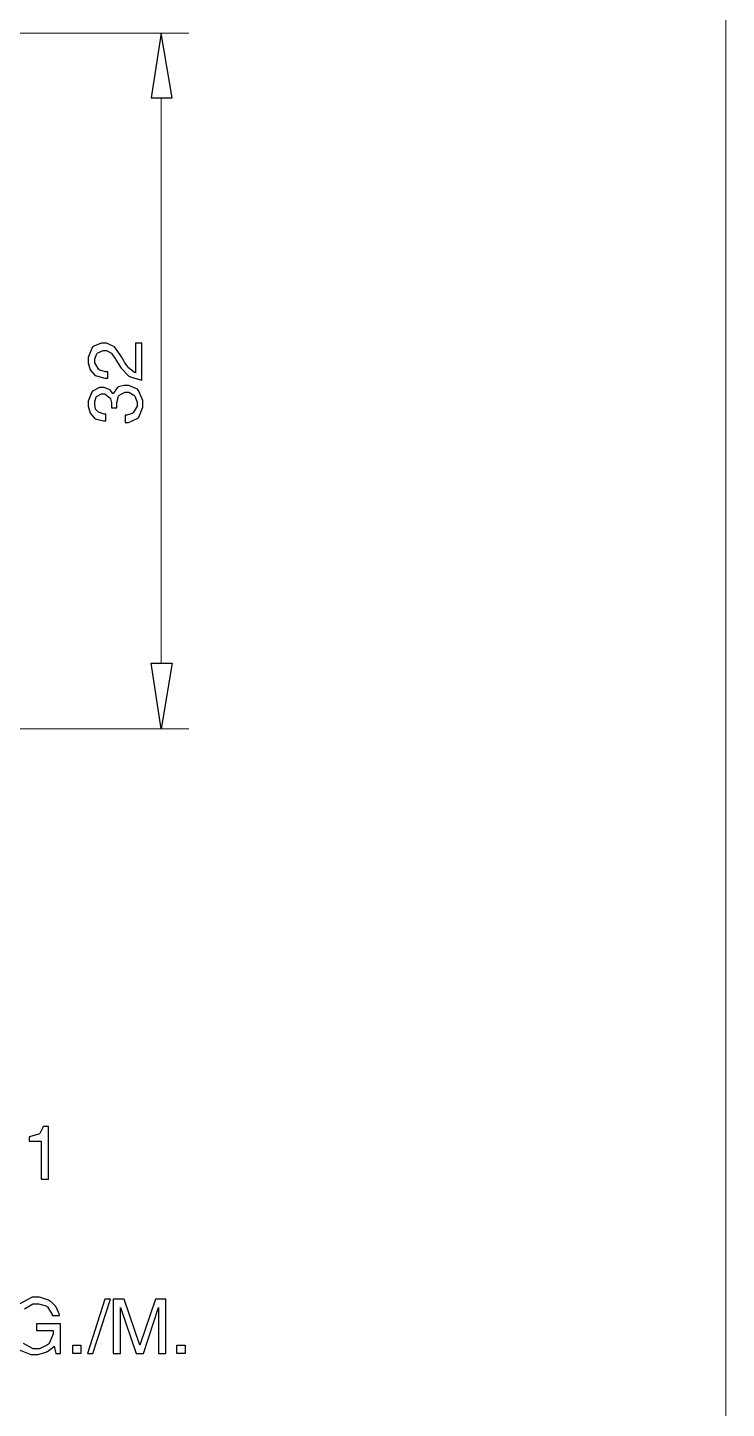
# Model space of a CAD drawing. Extents: x 0 to 8.2, y 0 to 11.7.
# Drawn here: x 6.973 to 8.238, y 7.474 to 9.971 of the extents above; entities that cross this region are included whole.
import ezdxf

# ---------------------------------------------------------------- set-up
doc = ezdxf.new("R2010")
doc.units = 0
doc.layers.get('0').update_dxf_attribs({"linetype": 'CONTINUOUS'})

msp = doc.modelspace()

# ---------------------------------------------------------------- linework, layer by layer
at = {"color": 0, "const_width": 0.00167}
msp.add_lwpolyline([(8.23676, 0.00667), (0.00168, 0.00667), (0.00168, 11.6866), (8.23676, 11.6866), (8.23676, 0.00667)], close=True, dxfattribs=at)
for points in [[(6.56407, 9.96126), (7.26519, 9.96126)], [(7.21511, 9.84446), (7.21511, 8.82167)], [(6.43718, 8.70313), (7.26519, 8.70313)]]:
    msp.add_lwpolyline(points, dxfattribs=at)
at = {"color": 0}
for points in [[(7.19678, 9.84446), (7.23519, 9.84446), (7.21511, 9.96126), (7.19678, 9.84446)], [(7.18012, 9.33388), (7.18012, 9.40061), (7.16846, 9.40061), (7.16846, 9.34717), (7.16715, 9.3476), (7.15582, 9.35607), (7.155, 9.35732), (7.15457, 9.35775), (7.14871, 9.36604), (7.14833, 9.36729), (7.14333, 9.37565), (7.14208, 9.37776), (7.13249, 9.3915), (7.13167, 9.39231), (7.13043, 9.39399), (7.11632, 9.40061), (7.11165, 9.40061), (7.10661, 9.40061), (7.09321, 9.39524), (7.09158, 9.39393), (7.09033, 9.39268), (7.08322, 9.37494), (7.08322, 9.36897), (7.08322, 9.36486), (7.08675, 9.35249), (7.09446, 9.34343), (7.09657, 9.34218), (7.09825, 9.34136), (7.11328, 9.33718), (7.11833, 9.33718), (7.11833, 9.34885), (7.11458, 9.34885), (7.10417, 9.35183), (7.10335, 9.35221), (7.10206, 9.35308), (7.09489, 9.36501), (7.09489, 9.36897), (7.09489, 9.37235), (7.09901, 9.38146), (7.09988, 9.38226), (7.10075, 9.38314), (7.11019, 9.38732), (7.11333, 9.38732), (7.11621, 9.38732), (7.12414, 9.38314), (7.125, 9.38226), (7.12582, 9.38146), (7.13249, 9.3719), (7.13336, 9.37061), (7.14165, 9.35732), (7.1429, 9.35519), (7.15662, 9.34093), (7.15831, 9.3405), (7.15956, 9.33968), (7.178, 9.33431), (7.18012, 9.33388)], [(7.18175, 9.29053), (7.18175, 9.29682), (7.17469, 9.31392), (7.17344, 9.31554), (7.17219, 9.31722), (7.15679, 9.32383), (7.15169, 9.32383), (7.14789, 9.32383), (7.13747, 9.3214), (7.13667, 9.32053), (7.13579, 9.31972), (7.12869, 9.31011), (7.12831, 9.30886), (7.12787, 9.30974), (7.12369, 9.31515), (7.12332, 9.31554), (7.12244, 9.3164), (7.11187, 9.32053), (7.10835, 9.32053), (7.10374, 9.32053), (7.09115, 9.31386), (7.0899, 9.31218), (7.08903, 9.31093), (7.08322, 9.29562), (7.08322, 9.29053), (7.08322, 9.28646), (7.08675, 9.27408), (7.09446, 9.26514), (7.09657, 9.26383), (7.09782, 9.2634), (7.11068, 9.26042), (7.11501, 9.26042), (7.11501, 9.27219), (7.11208, 9.27219), (7.10374, 9.27513), (7.10335, 9.2755), (7.10161, 9.27593), (7.09657, 9.28136), (7.09489, 9.2895), (7.09489, 9.29221), (7.09489, 9.29514), (7.09739, 9.30306), (7.09825, 9.30388), (7.09907, 9.30474), (7.10726, 9.30886), (7.11003, 9.30886), (7.11333, 9.30886), (7.12244, 9.30176), (7.12332, 9.30051), (7.12369, 9.29969), (7.125, 9.29286), (7.125, 9.29053), (7.125, 9.28971), (7.125, 9.28717), (7.125, 9.28717), (7.125, 9.28635), (7.125, 9.2845), (7.125, 9.28386), (7.13499, 9.28386), (7.13499, 9.28386), (7.13499, 9.28554), (7.13499, 9.28554), (7.13499, 9.2864), (7.13499, 9.28825), (7.13499, 9.28885), (7.13499, 9.29303), (7.13792, 9.30469), (7.13835, 9.3055), (7.13917, 9.30638), (7.14974, 9.31218), (7.15332, 9.31218), (7.15668, 9.31218), (7.16547, 9.30681), (7.16678, 9.3055), (7.16758, 9.30469), (7.17176, 9.29411), (7.17176, 9.29053), (7.17176, 9.2864), (7.16461, 9.27474), (7.16336, 9.27387), (7.16249, 9.27349), (7.1531, 9.27051), (7.15001, 9.27051), (7.15001, 9.25711), (7.15588, 9.25711), (7.17176, 9.26426), (7.17344, 9.26551), (7.17469, 9.26676), (7.18175, 9.28461), (7.18175, 9.29053)], [(7.19678, 8.82167), (7.23519, 8.82167), (7.21511, 8.70313), (7.19678, 8.82167)], [(6.9981, 7.95731), (6.9981, 7.88894), (7.01144, 7.88894), (7.01144, 7.98406), (7.00146, 7.98406), (7.00103, 7.98236), (6.99561, 7.97108), (6.99479, 7.97065), (6.99393, 7.97026), (6.97851, 7.96604), (6.97646, 7.9656), (6.97646, 7.95731), (6.9981, 7.95731)], [(7.08154, 7.57357), (7.09158, 7.57357), (7.12332, 7.67199), (7.11333, 7.67199), (7.08154, 7.57357)], [(7.12831, 7.57357), (7.14165, 7.57357), (7.14165, 7.632), (7.14165, 7.6345), (7.14165, 7.64014), (7.14165, 7.64199), (7.14165, 7.64492), (7.14165, 7.65147), (7.14165, 7.65365), (7.14165, 7.65696), (7.17008, 7.57357), (7.18343, 7.57357), (7.21013, 7.65696), (7.21013, 7.65321), (7.21013, 7.64481), (7.21013, 7.64199), (7.21013, 7.63949), (7.21013, 7.6339), (7.21013, 7.632), (7.21013, 7.57357), (7.22342, 7.57357), (7.22342, 7.67199), (7.20508, 7.67199), (7.17676, 7.58854), (7.14833, 7.67199), (7.12831, 7.67199), (7.12831, 7.57357)], [(7.05501, 7.58832), (7.06999, 7.58832), (7.06999, 7.57335), (7.05501, 7.57335), (7.05501, 7.58832)], [(7.24333, 7.58832), (7.25836, 7.58832), (7.25836, 7.57335), (7.24333, 7.57335), (7.24333, 7.58832)]]:
    msp.add_lwpolyline(points, close=True, dxfattribs=at)
for points in [[(6.96761, 7.65408), (6.98296, 7.66363), (6.98812, 7.66363), (6.99311, 7.66363), (7.00689, 7.6595), (7.00814, 7.65864), (7.00939, 7.65782), (7.01768, 7.6441), (7.01812, 7.64199), (7.03147, 7.64199), (7.0306, 7.64535), (7.02474, 7.65847), (7.01563, 7.66738), (7.01313, 7.66862), (7.01144, 7.66992), (6.99517, 7.67529), (6.98981, 7.67529), (6.98981, 7.67529), (6.98144, 7.67529), (6.95844, 7.66282)], [(6.95844, 7.58024), (6.97944, 7.57189), (6.98643, 7.57189), (6.99186, 7.57189), (7.00689, 7.57607), (7.00814, 7.57687), (7.00939, 7.57731), (7.02018, 7.58561), (7.02149, 7.58686), (7.02479, 7.57357), (7.03315, 7.57357), (7.03315, 7.62696), (6.98981, 7.62696), (6.98981, 7.61529), (7.01981, 7.61529), (7.01981, 7.60906), (7.01269, 7.59147), (7.01144, 7.59022), (7.00976, 7.58897), (6.99479, 7.58188), (6.98981, 7.58188), (6.98351, 7.58188), (6.96593, 7.5919)]]:
    msp.add_lwpolyline(points, dxfattribs=at)

doc.saveas('drawing.dxf')
